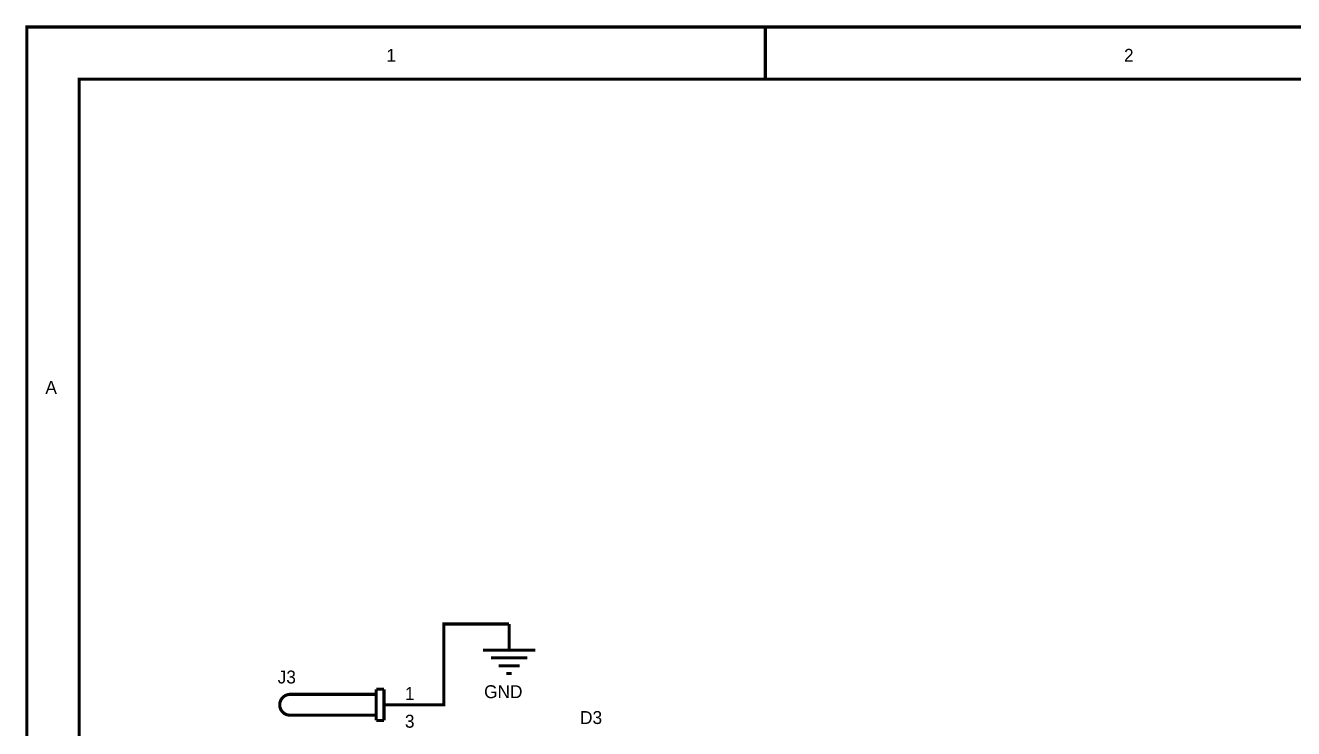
# Model space of a CAD drawing. Header units: inches. Extents: x 0 to 432, y 0 to 280.
# Drawn here: x -0.1 to 123.5, y 211 to 279.5 of the extents above; entities that cross this region are included whole.
import ezdxf

# ---------------------------------------------------------------- set-up
doc = ezdxf.new("R2010")
doc.units = ezdxf.units.IN
doc.layers.add('Sheet', color=255, linetype='Continuous')

msp = doc.modelspace()

# ---------------------------------------------------------------- linework, layer by layer
at = {"layer": 'Sheet'}
for points in [[(0, 279.39, 0.3, 0.3, 0), (5.09, 279.39, 0.3, 0.3, 0)], [(71.97, 279.39, 0.3, 0.3, 0), (71.97, 274.3, 0.3, 0.3, 0)], [(39.88, 213.35, 0.3, 0.3, 0), (40.64, 213.35, 0.3, 0.3, 0), (40.64, 221.22, 0.3, 0.3, 0), (47, 221.22, 0.3, 0.3, 0)], [(47, 221.22, 0.3, 0.3, 0), (47, 218.68, 0.3, 0.3, 0)], [(44.45, 218.68, 0.3, 0.3, 0), (49.54, 218.68, 0.3, 0.3, 0)], [(45.22, 217.92, 0.3, 0.3, 0), (48.78, 217.92, 0.3, 0.3, 0)], [(45.98, 217.16, 0.3, 0.3, 0), (48.01, 217.16, 0.3, 0.3, 0)], [(46.74, 216.4, 0.3, 0.3, 0), (47.25, 216.4, 0.3, 0.3, 0)], [(25.66, 214.37, 0.3, 0.3, 0), (25.61, 214.37, 0.3, 0.3, 0), (25.56, 214.37, 0.3, 0.3, 0), (25.51, 214.36, 0.3, 0.3, 0), (25.46, 214.35, 0.3, 0.3, 0), (25.4, 214.33, 0.3, 0.3, 0), (25.36, 214.32, 0.3, 0.3, 0), (25.31, 214.3, 0.3, 0.3, 0), (25.27, 214.29, 0.3, 0.3, 0), (25.22, 214.27, 0.3, 0.3, 0), (25.18, 214.24, 0.3, 0.3, 0), (25.13, 214.22, 0.3, 0.3, 0), (25.09, 214.19, 0.3, 0.3, 0), (25.06, 214.17, 0.3, 0.3, 0), (25.01, 214.13, 0.3, 0.3, 0), (24.98, 214.1, 0.3, 0.3, 0), (24.94, 214.06, 0.3, 0.3, 0), (24.91, 214.03, 0.3, 0.3, 0), (24.88, 214, 0.3, 0.3, 0), (24.84, 213.95, 0.3, 0.3, 0), (24.82, 213.92, 0.3, 0.3, 0), (24.79, 213.87, 0.3, 0.3, 0), (24.76, 213.83, 0.3, 0.3, 0), (24.74, 213.78, 0.3, 0.3, 0), (24.72, 213.74, 0.3, 0.3, 0), (24.71, 213.69, 0.3, 0.3, 0), (24.69, 213.65, 0.3, 0.3, 0), (24.67, 213.6, 0.3, 0.3, 0), (24.66, 213.55, 0.3, 0.3, 0), (24.65, 213.5, 0.3, 0.3, 0), (24.64, 213.45, 0.3, 0.3, 0), (24.64, 213.4, 0.3, 0.3, 0), (24.64, 213.35, 0.3, 0.3, 0)], [(25.66, 214.37, 0.3, 0.3, 0), (34.04, 214.37, 0.3, 0.3, 0)], [(34.04, 214.87, 0.3, 0.3, 0), (34.04, 211.83, 0.3, 0.3, 0)], [(34.04, 214.87, 0.3, 0.3, 0), (34.8, 214.87, 0.3, 0.3, 0)], [(34.04, 214.37, 0.3, 0.3, 0), (34.04, 212.34, 0.3, 0.3, 0)], [(34.8, 214.87, 0.3, 0.3, 0), (34.8, 211.83, 0.3, 0.3, 0)], [(24.64, 213.35, 0.3, 0.3, 0), (24.64, 213.29, 0.3, 0.3, 0), (24.64, 213.24, 0.3, 0.3, 0), (24.65, 213.19, 0.3, 0.3, 0), (24.66, 213.14, 0.3, 0.3, 0), (24.67, 213.09, 0.3, 0.3, 0), (24.69, 213.04, 0.3, 0.3, 0), (24.71, 213, 0.3, 0.3, 0), (24.72, 212.95, 0.3, 0.3, 0), (24.74, 212.91, 0.3, 0.3, 0), (24.76, 212.86, 0.3, 0.3, 0), (24.79, 212.82, 0.3, 0.3, 0), (24.82, 212.78, 0.3, 0.3, 0), (24.84, 212.74, 0.3, 0.3, 0), (24.88, 212.71, 0.3, 0.3, 0), (24.91, 212.66, 0.3, 0.3, 0), (24.94, 212.63, 0.3, 0.3, 0), (24.98, 212.59, 0.3, 0.3, 0), (25.01, 212.56, 0.3, 0.3, 0), (25.06, 212.54, 0.3, 0.3, 0), (25.09, 212.5, 0.3, 0.3, 0), (25.13, 212.48, 0.3, 0.3, 0), (25.18, 212.46, 0.3, 0.3, 0), (25.22, 212.44, 0.3, 0.3, 0), (25.27, 212.41, 0.3, 0.3, 0), (25.31, 212.39, 0.3, 0.3, 0), (25.36, 212.38, 0.3, 0.3, 0), (25.4, 212.37, 0.3, 0.3, 0), (25.46, 212.36, 0.3, 0.3, 0), (25.51, 212.35, 0.3, 0.3, 0), (25.56, 212.34, 0.3, 0.3, 0), (25.61, 212.34, 0.3, 0.3, 0), (25.66, 212.34, 0.3, 0.3, 0)], [(34.8, 213.35, 0.3, 0.3, 0), (39.88, 213.35, 0.3, 0.3, 0)], [(34.04, 212.34, 0.3, 0.3, 0), (25.66, 212.34, 0.3, 0.3, 0)], [(34.04, 211.83, 0.3, 0.3, 0), (34.8, 211.83, 0.3, 0.3, 0)]]:
    msp.add_lwpolyline(points, format="xyseb", dxfattribs=at)
for points in [[(0, 279.38, 0.3, 0.3, 0), (431.8, 279.38, 0.3, 0.3, 0), (431.8, 0, 0.3, 0.3, 0), (0, 0, 0.3, 0.3, 0), (0, 279.38, 0.3, 0.3, 0)], [(0, 279.38, 0.0991, 0.0991, 0), (0, 0, 0.0991, 0.0991, 0), (431.8, 0, 0.0991, 0.0991, 0), (431.8, 279.38, 0.0991, 0.0991, 0), (0, 279.38, 0.0991, 0.0991, 0), (0, 279.38, 0.0991, 0.0991, 0)], [(5.1, 274.3, 0.3, 0.3, 0), (426.72, 274.3, 0.3, 0.3, 0), (426.72, 5.08, 0.3, 0.3, 0), (5.1, 5.08, 0.3, 0.3, 0), (5.1, 274.3, 0.3, 0.3, 0)], [(5.1, 274.3, 0.0991, 0.0991, 0), (5.1, 5.08, 0.0991, 0.0991, 0), (426.72, 5.08, 0.0991, 0.0991, 0), (426.72, 274.3, 0.0991, 0.0991, 0), (5.1, 274.3, 0.0991, 0.0991, 0), (5.1, 274.3, 0.0991, 0.0991, 0)]]:
    msp.add_lwpolyline(points, format="xyseb", close=True, dxfattribs=at)

# ---------------------------------------------------------------- texts
for s, height, p in [('1', 1.26, (35.04, 275.99)), ('2', 1.26, (106.92, 275.99)), ('A', 1.26, (1.8, 243.64)), ('J3', 1.258, (24.44, 215.43)), ('1', 1.26, (36.84, 213.82)), ('GND', 1.258, (44.56, 214)), ('D3', 1.258, (53.91, 211.48)), ('3', 1.26, (36.84, 211.12))]:
    msp.add_text(s, height=height, dxfattribs=at).set_placement(p)

doc.saveas('drawing.dxf')
